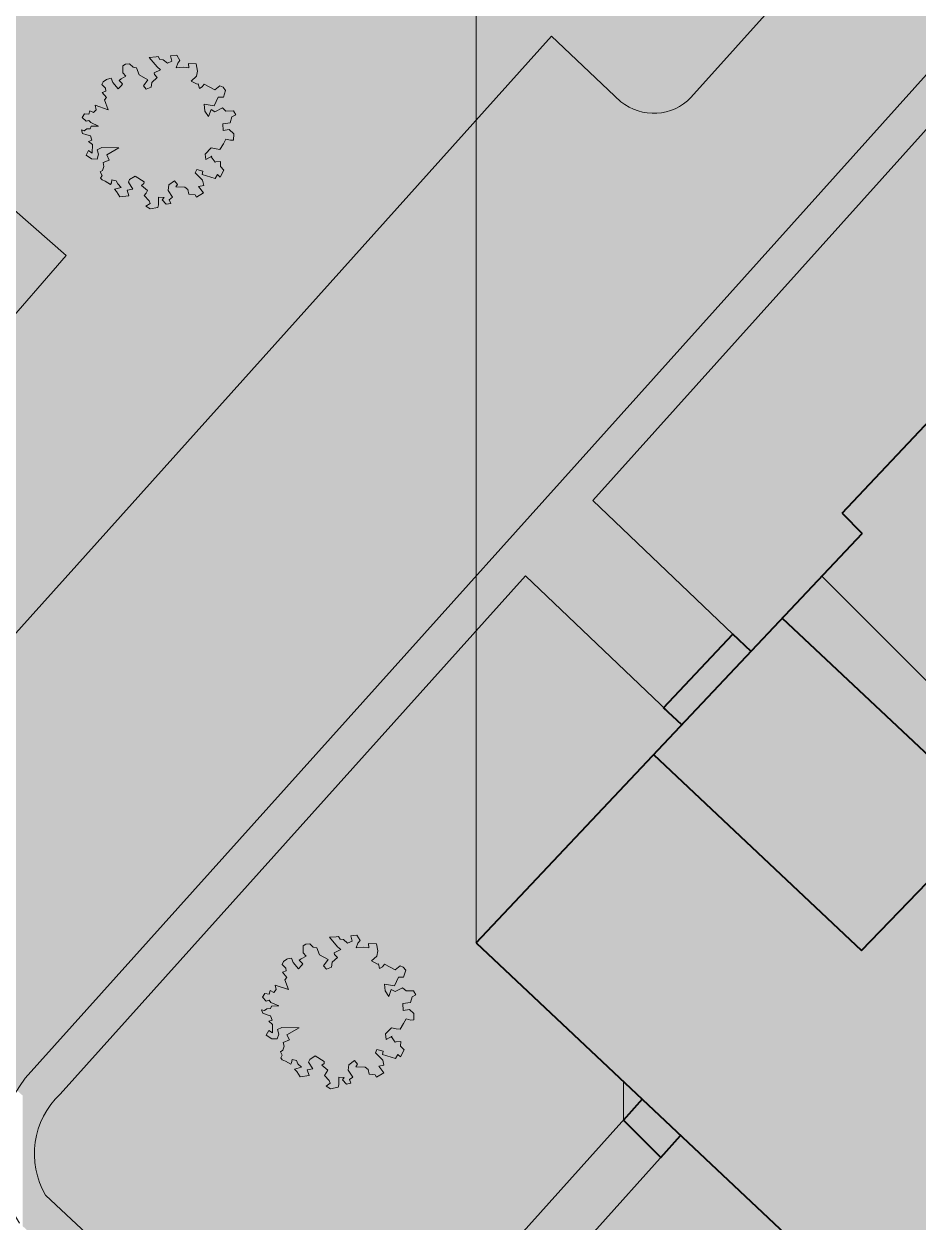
# Model space of a CAD drawing. Header units: millimetres. Extents: x 145836 to 266027, y 108786 to 206069.
# Drawn here: x 169608 to 172898, y 135377 to 139788 of the extents above; entities that cross this region are included whole.
import ezdxf

# ---------------------------------------------------------------- set-up
doc = ezdxf.new("R2010")
doc.units = ezdxf.units.MM
doc.layers.get('0').update_dxf_attribs({"color": 250})

msp = doc.modelspace()

# ---------------------------------------------------------------- hatches: boundary and pattern name
at = {"lineweight": 13}
h = msp.add_hatch(color=252, dxfattribs=at)
h.paths.add_polyline_path([(172641.8, 140673.9), (174347.7, 139086.1), (174347.7, 140877.2), (173444, 141728.7), (171995.6, 141533.1), (171995.6, 141067.4), (171740.4, 141307.8), (171489, 140730.8), (172165, 140822, -0.287312)])
h.paths.add_polyline_path([(173444, 141728.7), (173039.9, 142109.5), (171995.6, 141578.7), (171995.6, 141533.1)])
h.paths.add_polyline_path([(171489, 140730.8), (171272.5, 140233.9), (171272.5, 140117.7), (172324.8, 140259.6, -0.722331), (172478.2, 139980.5), (172071.6, 139527.2, -0.452865), (171785.2, 139520.3), (171549.1, 139742.8), (171272.5, 139434.4), (171272.5, 137755.7), (173005, 139687.3, -0.370887), (173212, 139654.5), (174347.7, 138596.2), (174347.7, 139086.1), (172641.8, 140673.9, -0.00065), (172642.6, 140673, 0.288015), (172165, 140822)])
h.paths.add_polyline_path([(171272.5, 140117.7), (171272.5, 139434.4), (171549.1, 139742.8), (171804.8, 139501.8, 0.390675), (172062.7, 139517.3), (172482.1, 139984.9, 0.673111), (172341, 140261.8)], flags=17)
h.paths.add_polyline_path([(173177.3, 139507.6, 0.404429), (173016.1, 139497.7), (171702.2, 138032.8), (172217.1, 137540.7), (172283.8, 137477.9), (172693.1, 137912.4), (172618.9, 137986.6), (172963.5, 138352.3), (174347.7, 137048), (174347.7, 138412.7)])
h.paths.add_polyline_path([(171962.4, 137270.3), (172217.1, 137540.7), (171702.2, 138032.8), (173014.7, 139496, -0.436472), (173185, 139500.5), (174347.7, 138412.7), (174347.7, 138596.2), (173184.5, 139680.1, 0.305524), (173005, 139687.3), (171272.5, 137755.7), (171272.5, 137553.7), (171453.7, 137755.7)])
h.paths.add_polyline_path([(171453.7, 137755.7), (171272.5, 137553.7), (171272.5, 136404.7), (172028.6, 137207.1), (171962, 137269.9), (171962.4, 137270.3)])
at = {"lineweight": 20}
h = msp.add_hatch(color=256, dxfattribs=at)
h.set_gradient(color1=(194, 223, 180), color2=(197, 224, 184), centered=1, one_color=1, tint=0.8)
h.paths.add_polyline_path([(163540.4, 138680.9), (163876.9, 137640.8), (168111.9, 139022.3), (168586.2, 138580.3), (168722.6, 138716.8), (168565.4, 138854.1), (169124.2, 139494.4), (169764, 138935.4), (169205.2, 138295.1), (168763.7, 138680.9), (168626, 138543.2), (168038.6, 137888.3), (169430.7, 136591.1, 0.050246), (169464.5, 136620.6), (169470.8, 136627.6, 0.38277), (169464.5, 136926.9), (169225.4, 137152.2), (171272.5, 139434.4), (171272.5, 140117.7), (163002.8, 139002.1, 0.285443), (162636.5, 138678.4), (162787.3, 138729.7), (162787.3, 138437.3)])
at = {"lineweight": 20, "true_color": 0xbf9e7d}
h = msp.add_hatch(color=33, dxfattribs=at)
h.paths.add_polyline_path([(169764, 138935.4), (169124.2, 139494.4), (168565.4, 138854.1), (169205.2, 138295.1)])
h.paths.add_polyline_path([(168763.7, 138680.9), (168722.6, 138716.8), (168586.2, 138580.3), (168626, 138543.2)], flags=17)
at = {"lineweight": 20}
h = msp.add_hatch(color=254, dxfattribs=at)
h.paths.add_polyline_path([(171272.5, 137755.7), (171272.5, 139434.4), (169225.4, 137152.2), (169464.5, 136926.9, -0.394827), (169464.5, 136620.6), (169149.9, 136269.9), (169582.5, 135862.3, -0.029779), (169613.4, 135906)])
h.paths.add_polyline_path([(163635.3, 137227.7), (163323.1, 137125.8, -0.38277), (163054.9, 137258.8), (162787.3, 138001.9), (162787.3, 136420.3), (163662.4, 133990.2), (164801.1, 133990.2)])
h.paths.add_polyline_path([(166528.4, 133990.2), (166389.3, 133990.2), (165568.1, 133074.7), (165807.2, 132849.4, -0.394827), (165807.2, 132543.1), (165600.4, 132312.6), (165809.8, 131665.4), (166528.4, 132466.6)])
at = {"lineweight": 20, "true_color": 0xfff1c7}
msp.add_hatch(color=254, dxfattribs=at).paths.add_polyline_path([(171952.1, 135614.8), (171814.8, 135752.2), (170709.2, 134522.7), (169688.1, 135475.8, -0.350965), (169742.2, 135847.6), (171272.5, 137553.7), (171272.5, 137755.7), (169613.4, 135906, 0.029779), (169582.5, 135862.3), (169603.6, 135842.4), (169603.6, 135362), (171964, 133165.1, 0.374766), (172218.2, 133187.6), (175713.5, 137084.5, 0.396719), (175675, 137359.3), (174347.7, 138596.2), (174347.7, 138412.7), (175590.5, 137250.2, -0.195134), (175595.2, 137154.6), (174235.6, 135638.8), (173944.2, 135910.5), (173690.5, 135641.2), (173987, 135361.7), (172112.1, 133271.4, -0.357311), (172054.2, 133268.8), (170851.3, 134390)])
at = {"lineweight": 20, "true_color": 0xb5b5b5}
h = msp.add_hatch(color=253, dxfattribs=at)
h.paths.add_polyline_path([(173959.9, 136124.6), (174007.1, 136079.1), (174347.7, 136440.6), (174347.7, 137048), (172963.5, 138352.3), (172618.9, 137986.6), (172693.1, 137912.4), (172544.1, 137754.3), (173169.5, 137128.9), (173169.5, 136874.1), (172690.2, 136377.1), (171925.5, 137097.7), (171272.5, 136404.7), (172570.1, 135182), (173196.9, 135219.3), (173535.2, 135578.3), (173490.7, 135621.4)])
h.paths.add_polyline_path([(173169.5, 136874.1), (172398.9, 137600.2), (171925.5, 137097.7), (172690.2, 136377.1)], flags=16)
at = {"lineweight": 20}
for points in [[(172544.1, 137754.3), (172398.9, 137600.2), (173169.5, 136874.1), (173169.5, 137128.9)], [(172283.8, 137477.9), (172217.1, 137540.7), (171962.4, 137270.3), (172028.6, 137207.1)]]:
    msp.add_hatch(color=252, dxfattribs=at).paths.add_polyline_path(points)
h = msp.add_hatch(color=256, dxfattribs=at)
h.set_gradient(color1=(194, 223, 180), color2=(197, 224, 184), centered=1, one_color=1, tint=0.8)
h.paths.add_polyline_path([(171272.5, 136404.7), (171272.5, 137553.7), (169706.7, 135808.1, 0.302025), (169688.1, 135475.8), (170709.2, 134522.7), (171814.8, 135752.2), (171814.8, 135893.7)])
h.paths.add_polyline_path([(172024.8, 135695.8), (170851.3, 134390), (172054.2, 133268.8, 0.357311), (172112.1, 133271.4), (173987, 135361.7), (173690.5, 135641.2), (173689, 135639.7), (173594, 135732.1), (173490.7, 135621.4), (173535.2, 135578.3), (173196.9, 135219.3), (172570.1, 135182)])
at = {"lineweight": 13}
msp.add_hatch(color=252, dxfattribs=at).paths.add_polyline_path([(171883.7, 135828.8), (171814.8, 135893.7), (171814.8, 135752.2)])
at = {"lineweight": 40, "true_color": 0xb5b5b5}
msp.add_hatch(color=253, dxfattribs=at).paths.add_polyline_path([(171883.7, 135828.8), (171814.8, 135752.2), (171952, 135615), (172024.8, 135695.8)])

# ---------------------------------------------------------------- linework, layer by layer
at = {"color": 252, "lineweight": 9}
msp.add_line((171272.5, 136404.7), (171272.5, 140233.9), dxfattribs=at)
at = {"lineweight": 20}
for p, q in [((172062.7, 139517.3), (172482.1, 139984.9)), ((169225.4, 137152.2), (171549.1, 139742.8)), ((171804.8, 139501.8), (171549.1, 139742.8)), ((169613.4, 135906), (173005, 139687.3)), ((169124.2, 139494.4), (169764, 138935.4)), ((171702.2, 138032.8), (173016.1, 139497.7)), ((169205.2, 138295.1), (169764, 138935.4)), ((172217.1, 137540.7), (171702.2, 138032.8)), ((169742.2, 135847.6), (171453.7, 137755.7)), ((172028.6, 137207.1), (171453.7, 137755.7)), ((170709.2, 134522.7), (171883.7, 135828.8)), ((170851.3, 134390), (172024.8, 135695.8)), ((169688.1, 135475.8), (170709.2, 134522.7))]:
    msp.add_line(p, q, dxfattribs=at)
at = {"lineweight": 13}
for p, q in [((170094.3, 139667.1), (170069.3, 139664.7)), ((170069.3, 139664.7), (170099.1, 139630.2)), ((170102.7, 139668.3), (170094.3, 139667.1)), ((170108.6, 139657.6), (170102.7, 139668.3)), ((170120.5, 139656.4), (170108.6, 139657.6)), ((170136, 139643.3), (170120.5, 139656.4)), ((170170.6, 139673), (170148, 139670.7)), ((170148, 139670.7), (170152.7, 139650.4)), ((170182.5, 139652.8), (170170.6, 139673)), ((169982.3, 139639.7), (169972.8, 139633.8)), ((169972.8, 139633.8), (169972.8, 139607.6)), ((169996.6, 139640.9), (169982.3, 139639.7)), ((170009.7, 139629), (169996.6, 139640.9)), ((170022.8, 139626.6), (170009.7, 139629)), ((170032.4, 139600.4), (170022.8, 139626.6)), ((170111, 139619.5), (170087.2, 139607.6)), ((170099.1, 139630.2), (170111, 139619.5)), ((170152.7, 139650.4), (170136, 139643.3)), ((170168.2, 139626.6), (170174.2, 139643.3)), ((170195.6, 139629), (170168.2, 139626.6)), ((170174.2, 139643.3), (170182.5, 139652.8)), ((170214.7, 139626.6), (170195.6, 139629)), ((170242.1, 139640.9), (170213.5, 139642.1)), ((170213.5, 139642.1), (170214.7, 139626.6)), ((170246.9, 139614.7), (170242.1, 139640.9)), ((170243.3, 139595.7), (170246.9, 139614.7)), ((169900.1, 139575.4), (169895.3, 139564.7)), ((169912, 139583.8), (169900.1, 139575.4)), ((169915.6, 139584.9), (169912, 139583.8)), ((169929.9, 139588.5), (169915.6, 139584.9)), ((169935.8, 139571.8), (169929.9, 139588.5)), ((169954.9, 139549.2), (169935.8, 139571.8)), ((169965.6, 139586.1), (169958.5, 139580.2)), ((169958.5, 139580.2), (169971.6, 139567.1)), ((169983.5, 139595.7), (169965.6, 139586.1)), ((169972.8, 139607.6), (169983.5, 139595.7)), ((170064.5, 139582.6), (170032.4, 139600.4)), ((170047.9, 139559.9), (170064.5, 139582.6)), ((170078.8, 139573), (170076.5, 139555.2)), ((170099.1, 139590.9), (170078.8, 139573)), ((170087.2, 139607.6), (170088.4, 139601.6)), ((170088.4, 139601.6), (170099.1, 139590.9)), ((170224.2, 139577.8), (170243.3, 139595.7)), ((170245.7, 139565.9), (170224.2, 139577.8)), ((169895.3, 139564.7), (169908.4, 139551.6)), ((169909.6, 139540.9), (169896.5, 139536.1)), ((169896.5, 139536.1), (169912, 139517.1)), ((169908.4, 139551.6), (169909.6, 139540.9)), ((169966.8, 139561.1), (169954.9, 139549.2)), ((169971.6, 139567.1), (169966.8, 139561.1)), ((170058.6, 139548), (170047.9, 139559.9)), ((170076.5, 139555.2), (170058.6, 139548)), ((170249.2, 139567.1), (170245.7, 139565.9)), ((170254, 139550.4), (170249.2, 139567.1)), ((170264.7, 139556.4), (170254, 139550.4)), ((170271.9, 139565.9), (170264.7, 139556.4)), ((170311.2, 139545.7), (170271.9, 139565.9)), ((170329.1, 139559.9), (170311.2, 139545.7)), ((170341, 139555.2), (170329.1, 139559.9)), ((170350.5, 139543.3), (170341, 139555.2)), ((170342.2, 139518.3), (170350.5, 139543.3)), ((169918.6, 139472.2), (169869.9, 139488.4)), ((169869.9, 139488.4), (169873.6, 139472.2)), ((169912, 139517.1), (169904.9, 139508.7)), ((169904.9, 139508.7), (169918.6, 139472.2)), ((170274.3, 139467.1), (170271.9, 139492.1)), ((170271.9, 139492.1), (170308.8, 139486.1)), ((170308.8, 139486.1), (170323.1, 139518.3)), ((170323.1, 139518.3), (170342.2, 139518.3)), ((169831.1, 139457.4), (169822.9, 139444)), ((169822.9, 139444), (169837.1, 139429.8)), ((169847.5, 139455.9), (169831.1, 139457.4)), ((169851.2, 139468.5), (169847.5, 139455.9)), ((169864.6, 139461.8), (169851.2, 139468.5)), ((169873.6, 139472.2), (169864.6, 139461.8)), ((170287.4, 139446.8), (170274.3, 139467.1)), ((170296.9, 139473), (170287.4, 139446.8)), ((170311.2, 139464.7), (170296.9, 139473)), ((170338.6, 139479), (170311.2, 139464.7)), ((170351.7, 139467.1), (170338.6, 139479)), ((170379.1, 139468.3), (170351.7, 139467.1)), ((170367.2, 139424.2), (170373.2, 139445.6)), ((170373.2, 139445.6), (170387.5, 139452.8)), ((170387.5, 139452.8), (170379.1, 139468.3)), ((169830.4, 139394.9), (169819.9, 139397.8)), ((169819.9, 139397.8), (169823.7, 139385.2)), ((169839.3, 139401.6), (169830.4, 139394.9)), ((169837.1, 139429.8), (169847.5, 139432.8)), ((169852, 139402.3), (169839.3, 139401.6)), ((169847.5, 139432.8), (169854.2, 139425.4)), ((169855.7, 139411.2), (169852, 139402.3)), ((169854.2, 139425.4), (169882.6, 139412.1)), ((169882.6, 139412.1), (169855.7, 139411.2)), ((170339.8, 139420.6), (170367.2, 139424.2)), ((170341, 139395.6), (170339.8, 139420.6)), ((170363.6, 139399.2), (170341, 139395.6)), ((170380.3, 139383.7), (170363.6, 139399.2)), ((169823.7, 139385.2), (169840.1, 139379.2)), ((169840.1, 139379.2), (169852.7, 139376.3)), ((169858.7, 139359.9), (169846, 139355.4)), ((169846, 139355.4), (169860.2, 139344.3)), ((169852.7, 139376.3), (169858.7, 139359.9)), ((170329.6, 139326.1), (170342.3, 139346.9)), ((170342.3, 139346.9), (170351.2, 139364.1)), ((170351.2, 139364.1), (170368.3, 139359.6)), ((170368.3, 139359.6), (170379.5, 139360.3)), ((170379.5, 139360.3), (170380.3, 139383.7)), ((169846, 139321.7), (169837.1, 139304.6)), ((169837.1, 139304.6), (169857.2, 139291.2)), ((169859.4, 139312.8), (169846, 139321.7)), ((169860.2, 139344.3), (169859.4, 139312.8)), ((169877.3, 139290.4), (169882.5, 139308.3)), ((169878.1, 139324.7), (169894.4, 139332.9)), ((169882.5, 139308.3), (169878.1, 139324.7)), ((169894.4, 139332.9), (169957.9, 139332)), ((169957.9, 139332), (169913.1, 139306.1)), ((169913.1, 139306.1), (169922, 139286.7)), ((170275.2, 139309), (170297.6, 139331.3)), ((170277.5, 139288.9), (170275.2, 139309)), ((170297.6, 139331.3), (170315.5, 139328.3)), ((170315.5, 139328.3), (170329.6, 139326.1)), ((169857.2, 139291.2), (169877.3, 139290.4)), ((169902.6, 139263.7), (169897.4, 139248.8)), ((169922, 139286.7), (169899.6, 139277.8)), ((169899.6, 139277.8), (169902.6, 139263.7)), ((170299.8, 139300.8), (170277.5, 139288.9)), ((170296.8, 139299.3), (170299.8, 139300.8)), ((170311.7, 139278.5), (170296.8, 139299.3)), ((170314.7, 139280), (170311.7, 139278.5)), ((170331.8, 139281.5), (170314.7, 139280)), ((170331.1, 139263.6), (170331.8, 139281.5)), ((170344.5, 139250.2), (170331.1, 139263.6)), ((169897.4, 139248.8), (169889.2, 139243.6)), ((169889.2, 139243.6), (169895.9, 139230.2)), ((169895.9, 139230.2), (169890, 139220.5)), ((169890, 139220.5), (169895.9, 139213.8)), ((169930.2, 139202.6), (169931.7, 139214.6)), ((169931.7, 139214.6), (169948.1, 139210.8)), ((169992.8, 139205.5), (169997.3, 139215.2)), ((169997.3, 139215.2), (170017.4, 139227.8)), ((170017.4, 139227.8), (170050.2, 139207)), ((170238.7, 139239.8), (170244, 139251.7)), ((170254.4, 139223.4), (170238.7, 139239.8)), ((170244, 139251.7), (170267, 139245.7)), ((170265.6, 139212.3), (170254.4, 139223.4)), ((170267, 139245.7), (170264.1, 139233.1)), ((170264.1, 139233.1), (170312.5, 139219)), ((170312.5, 139219), (170320.7, 139233.1)), ((170320.7, 139233.1), (170330.4, 139224.2)), ((170330.4, 139224.2), (170344.5, 139250.2)), ((169895.9, 139213.8), (169907.8, 139209.3)), ((169907.8, 139209.3), (169927.2, 139197.4)), ((169927.2, 139197.4), (169930.2, 139202.6)), ((169965.9, 139186.3), (169941.4, 139179.6)), ((169941.4, 139179.6), (169949.5, 139170.6)), ((169948.1, 139210.8), (169953.3, 139198.9)), ((169949.5, 139170.6), (169961.5, 139151.2)), ((169953.3, 139198.9), (169965.9, 139186.3)), ((169987.6, 139176.5), (170008.5, 139180.2)), ((169994.3, 139155.6), (169987.6, 139176.5)), ((170008.5, 139180.2), (169992.8, 139205.5)), ((170049.4, 139200.3), (170041.2, 139193.6)), ((170041.2, 139193.6), (170062.8, 139175)), ((170050.2, 139207), (170049.4, 139200.3)), ((170062.8, 139175), (170057.6, 139165.3)), ((170138.8, 139175), (170141, 139195.8)), ((170155.2, 139150.4), (170138.8, 139175)), ((170141, 139195.8), (170161.9, 139210.7)), ((170161.9, 139210.7), (170173, 139197.3)), ((170173, 139197.3), (170167.1, 139188.4)), ((170167.1, 139188.4), (170200.6, 139186.9)), ((170200.6, 139186.9), (170211.8, 139178)), ((170211.8, 139178), (170215.5, 139160.8)), ((170250.7, 139189.9), (170270, 139193.7)), ((170269.3, 139166.1), (170250.7, 139189.9)), ((170270, 139193.7), (170265.6, 139212.3)), ((169961.5, 139151.2), (169994.3, 139155.6)), ((170057.6, 139165.3), (170050.9, 139156.4)), ((170050.9, 139156.4), (170068.8, 139137)), ((170072.5, 139127.4), (170056.9, 139116.9)), ((170068.8, 139137), (170072.5, 139127.4)), ((170103.8, 139121.4), (170103.8, 139150.4)), ((170103.8, 139150.4), (170123.9, 139148.9)), ((170123.9, 139148.9), (170117.2, 139140)), ((170117.2, 139140), (170132.1, 139124.4)), ((170132.1, 139124.4), (170148.5, 139127.4)), ((170142.5, 139140.8), (170155.2, 139150.4)), ((170148.5, 139127.4), (170142.5, 139140.8)), ((170215.5, 139160.8), (170237.8, 139158.6)), ((170237.8, 139158.6), (170243.1, 139149.7)), ((170243.1, 139149.7), (170269.3, 139166.1)), ((170056.9, 139116.9), (170073.2, 139107.3)), ((170073.2, 139107.3), (170100.8, 139112.5)), ((170100.8, 139112.5), (170103.8, 139121.4)), ((170645.5, 136400.1), (170635.9, 136394.1)), ((170635.9, 136394.1), (170635.9, 136367.9)), ((170659.8, 136401.3), (170645.5, 136400.1)), ((170672.9, 136389.4), (170659.8, 136401.3)), ((170757.5, 136427.5), (170732.5, 136425.1)), ((170732.5, 136425.1), (170762.2, 136390.6)), ((170765.8, 136428.7), (170757.5, 136427.5)), ((170771.8, 136417.9), (170765.8, 136428.7)), ((170783.7, 136416.8), (170771.8, 136417.9)), ((170799.2, 136403.7), (170783.7, 136416.8)), ((170815.9, 136410.8), (170799.2, 136403.7)), ((170833.7, 136433.4), (170811.1, 136431)), ((170811.1, 136431), (170815.9, 136410.8)), ((170831.4, 136387), (170837.3, 136403.7)), ((170845.7, 136413.2), (170833.7, 136433.4)), ((170837.3, 136403.7), (170845.7, 136413.2)), ((170905.2, 136401.3), (170876.6, 136402.5)), ((170876.6, 136402.5), (170877.8, 136387)), ((170910, 136375.1), (170905.2, 136401.3)), ((170593, 136348.9), (170578.7, 136345.3)), ((170599, 136332.2), (170593, 136348.9)), ((170646.7, 136356), (170628.8, 136346.5)), ((170635.9, 136367.9), (170646.7, 136356)), ((170686, 136387), (170672.9, 136389.4)), ((170695.5, 136360.8), (170686, 136387)), ((170727.7, 136342.9), (170695.5, 136360.8)), ((170762.2, 136351.3), (170742, 136333.4)), ((170774.2, 136379.8), (170750.3, 136367.9)), ((170750.3, 136367.9), (170751.5, 136362)), ((170751.5, 136362), (170762.2, 136351.3)), ((170762.2, 136390.6), (170774.2, 136379.8)), ((170858.8, 136389.4), (170831.4, 136387)), ((170877.8, 136387), (170858.8, 136389.4)), ((170887.4, 136338.2), (170906.4, 136356)), ((170906.4, 136356), (170910, 136375.1)), ((170563.2, 136335.8), (170558.5, 136325.1)), ((170558.5, 136325.1), (170571.6, 136312)), ((170575.2, 136344.1), (170563.2, 136335.8)), ((170571.6, 136312), (170572.8, 136301.3)), ((170578.7, 136345.3), (170575.2, 136344.1)), ((170618.1, 136309.6), (170599, 136332.2)), ((170630, 136321.5), (170618.1, 136309.6)), ((170628.8, 136346.5), (170621.6, 136340.6)), ((170621.6, 136340.6), (170634.7, 136327.5)), ((170634.7, 136327.5), (170630, 136321.5)), ((170711, 136320.3), (170727.7, 136342.9)), ((170721.7, 136308.4), (170711, 136320.3)), ((170739.6, 136315.6), (170721.7, 136308.4)), ((170742, 136333.4), (170739.6, 136315.6)), ((170908.8, 136326.3), (170887.4, 136338.2)), ((170912.4, 136327.5), (170908.8, 136326.3)), ((170917.2, 136310.8), (170912.4, 136327.5)), ((170927.9, 136316.7), (170917.2, 136310.8)), ((170935, 136326.3), (170927.9, 136316.7)), ((170974.4, 136306), (170935, 136326.3)), ((170992.2, 136320.3), (170974.4, 136306)), ((171004.2, 136315.6), (170992.2, 136320.3)), ((171013.7, 136303.7), (171004.2, 136315.6)), ((171005.3, 136278.7), (171013.7, 136303.7)), ((170572.8, 136301.3), (170559.7, 136296.5)), ((170559.7, 136296.5), (170575.2, 136277.5)), ((170575.2, 136277.5), (170568, 136269.1)), ((170568, 136269.1), (170581.7, 136232.5)), ((170972, 136246.5), (170986.3, 136278.7)), ((170986.3, 136278.7), (171005.3, 136278.7)), ((170494.3, 136217.7), (170486.1, 136204.3)), ((170510.7, 136216.3), (170494.3, 136217.7)), ((170514.4, 136228.9), (170510.7, 136216.3)), ((170527.8, 136222.2), (170514.4, 136228.9)), ((170536.7, 136232.6), (170527.8, 136222.2)), ((170581.7, 136232.5), (170533.1, 136248.8)), ((170533.1, 136248.8), (170536.7, 136232.6)), ((170937.4, 136227.5), (170935, 136252.5)), ((170935, 136252.5), (170972, 136246.5)), ((170950.5, 136207.2), (170937.4, 136227.5)), ((170960.1, 136233.4), (170950.5, 136207.2)), ((170974.4, 136225.1), (170960.1, 136233.4)), ((171001.8, 136239.4), (170974.4, 136225.1)), ((171014.9, 136227.5), (171001.8, 136239.4)), ((171042.3, 136228.6), (171014.9, 136227.5)), ((171050.6, 136213.2), (171042.3, 136228.6)), ((170486.1, 136204.3), (170500.2, 136190.2)), ((170500.2, 136190.2), (170510.7, 136193.2)), ((170510.7, 136193.2), (170517.4, 136185.7)), ((170518.8, 136171.6), (170515.1, 136162.7)), ((170517.4, 136185.7), (170545.8, 136172.5)), ((170545.8, 136172.5), (170518.8, 136171.6)), ((171003, 136181), (171030.4, 136184.6)), ((171004.2, 136156), (171003, 136181)), ((171030.4, 136184.6), (171036.3, 136206)), ((171036.3, 136206), (171050.6, 136213.2)), ((170493.5, 136155.2), (170483.1, 136158.2)), ((170483.1, 136158.2), (170486.8, 136145.6)), ((170486.8, 136145.6), (170503.2, 136139.6)), ((170502.5, 136161.9), (170493.5, 136155.2)), ((170515.1, 136162.7), (170502.5, 136161.9)), ((170503.2, 136139.6), (170515.9, 136136.6)), ((170515.9, 136136.6), (170521.8, 136120.3)), ((171026.8, 136159.6), (171004.2, 136156)), ((171043.5, 136144.1), (171026.8, 136159.6)), ((171042.7, 136120.7), (171043.5, 136144.1)), ((170521.8, 136120.3), (170509.2, 136115.8)), ((170509.2, 136115.8), (170523.3, 136104.6)), ((170523.3, 136104.6), (170522.6, 136073.2)), ((170541.2, 136085.1), (170557.6, 136093.2)), ((170545.7, 136068.7), (170541.2, 136085.1)), ((170557.6, 136093.2), (170621, 136092.4)), ((170621, 136092.4), (170576.2, 136066.5)), ((170938.4, 136069.4), (170960.7, 136091.7)), ((170960.7, 136091.7), (170978.6, 136088.7)), ((170978.6, 136088.7), (170992.8, 136086.5)), ((170992.8, 136086.5), (171005.4, 136107.3)), ((171005.4, 136107.3), (171014.4, 136124.4)), ((171014.4, 136124.4), (171031.5, 136120)), ((171031.5, 136120), (171042.7, 136120.7)), ((170509.2, 136082.1), (170500.2, 136065)), ((170500.2, 136065), (170520.3, 136051.6)), ((170522.6, 136073.2), (170509.2, 136082.1)), ((170520.3, 136051.6), (170540.5, 136050.8)), ((170540.5, 136050.8), (170545.7, 136068.7)), ((170585.1, 136047.1), (170562.8, 136038.2)), ((170576.2, 136066.5), (170585.1, 136047.1)), ((170940.6, 136049.3), (170938.4, 136069.4)), ((170963, 136061.2), (170940.6, 136049.3)), ((170960, 136059.7), (170963, 136061.2)), ((170974.9, 136038.9), (170960, 136059.7)), ((170977.9, 136040.4), (170974.9, 136038.9)), ((170995, 136041.8), (170977.9, 136040.4)), ((170994.2, 136024), (170995, 136041.8)), ((170560.6, 136009.2), (170552.4, 136004)), ((170552.4, 136004), (170559.1, 135990.6)), ((170565.8, 136024), (170560.6, 136009.2)), ((170562.8, 136038.2), (170565.8, 136024)), ((170901.9, 136000.2), (170907.1, 136012.1)), ((170917.5, 135983.8), (170901.9, 136000.2)), ((170907.1, 136012.1), (170930.2, 136006.1)), ((170930.2, 136006.1), (170927.2, 135993.5)), ((170993.5, 135984.6), (171007.7, 136010.6)), ((171007.7, 136010.6), (170994.2, 136024)), ((170559.1, 135990.6), (170553.1, 135980.9)), ((170553.1, 135980.9), (170559.1, 135974.2)), ((170559.1, 135974.2), (170571, 135969.7)), ((170571, 135969.7), (170590.4, 135957.8)), ((170590.4, 135957.8), (170593.3, 135963)), ((170593.3, 135963), (170594.8, 135974.9)), ((170594.8, 135974.9), (170611.2, 135971.2)), ((170611.2, 135971.2), (170616.4, 135959.3)), ((170616.4, 135959.3), (170629.1, 135946.7)), ((170656, 135965.9), (170660.4, 135975.5)), ((170671.6, 135940.6), (170656, 135965.9)), ((170660.4, 135975.5), (170680.5, 135988.2)), ((170680.5, 135988.2), (170713.3, 135967.4)), ((170712.6, 135960.7), (170704.4, 135954)), ((170704.4, 135954), (170726, 135935.4)), ((170713.3, 135967.4), (170712.6, 135960.7)), ((170801.9, 135935.4), (170804.2, 135956.2)), ((170804.2, 135956.2), (170825, 135971.1)), ((170825, 135971.1), (170836.2, 135957.7)), ((170836.2, 135957.7), (170830.2, 135948.8)), ((170913.8, 135950.3), (170933.2, 135954)), ((170932.4, 135926.5), (170913.8, 135950.3)), ((170928.7, 135972.6), (170917.5, 135983.8)), ((170927.2, 135993.5), (170975.6, 135979.3)), ((170933.2, 135954), (170928.7, 135972.6)), ((170975.6, 135979.3), (170983.8, 135993.5)), ((170983.8, 135993.5), (170993.5, 135984.6)), ((170629.1, 135946.7), (170604.5, 135940)), ((170604.5, 135940), (170612.7, 135931)), ((170612.7, 135931), (170624.7, 135911.6)), ((170624.7, 135911.6), (170657.5, 135916)), ((170650.7, 135936.9), (170671.6, 135940.6)), ((170657.5, 135916), (170650.7, 135936.9)), ((170720.8, 135925.7), (170714.1, 135916.8)), ((170714.1, 135916.8), (170731.9, 135897.4)), ((170726, 135935.4), (170720.8, 135925.7)), ((170766.9, 135881.8), (170766.9, 135910.8)), ((170766.9, 135910.8), (170787, 135909.3)), ((170787, 135909.3), (170780.3, 135900.4)), ((170818.3, 135910.8), (170801.9, 135935.4)), ((170805.7, 135901.1), (170818.3, 135910.8)), ((170830.2, 135948.8), (170863.8, 135947.3)), ((170863.8, 135947.3), (170874.9, 135938.3)), ((170874.9, 135938.3), (170878.7, 135921.2)), ((170878.7, 135921.2), (170901, 135919)), ((170901, 135919), (170906.2, 135910.1)), ((170906.2, 135910.1), (170932.4, 135926.5)), ((170735.7, 135887.7), (170720, 135877.3)), ((170720, 135877.3), (170736.4, 135867.6)), ((170731.9, 135897.4), (170735.7, 135887.7)), ((170736.4, 135867.6), (170764, 135872.9)), ((170764, 135872.9), (170766.9, 135881.8)), ((170780.3, 135900.4), (170795.2, 135884.8)), ((170795.2, 135884.8), (170811.6, 135887.7)), ((170811.6, 135887.7), (170805.7, 135901.1))]:
    msp.add_line(p, q, dxfattribs=at)
at = {"lineweight": 40}
for p, q in [((172618.9, 137986.6), (172963.5, 138352.3)), ((172618.9, 137986.6), (172693.1, 137912.4)), ((171272.5, 136404.7), (172693.1, 137912.4)), ((172398.9, 137600.2), (173169.5, 136874.1)), ((171962, 137269.9), (172217.1, 137540.7)), ((172283.8, 137477.9), (172217.1, 137540.7)), ((172028.6, 137207.1), (171962, 137269.9)), ((171925.5, 137097.7), (172690.2, 136377.1)), ((172690.2, 136377.1), (173169.5, 136874.1)), ((171272.5, 136404.7), (172570.1, 135182)), ((171883.7, 135828.8), (171814.8, 135752.2)), ((171814.8, 135752.2), (171952, 135615)), ((171952, 135615), (172024.8, 135695.8))]:
    msp.add_line(p, q, dxfattribs=at)
at = {"color": 252, "lineweight": 20}
for p, q in [((173169.5, 137128.9), (172544.1, 137754.3)), ((171814.8, 135752.2), (171814.8, 135893.7))]:
    msp.add_line(p, q, dxfattribs=at)
at = {"lineweight": 20}
for centre, radius, start, end in [((171925.4, 139649.4), 190.6, 230.7603, 316.1176), ((169964.8, 135625), 449.9, 141.3495, 214.1695), ((169947.3, 135627.9), 300.5, 133.042, 210.3991)]:
    msp.add_arc(centre, radius, start, end, dxfattribs=at)

doc.saveas('drawing.dxf')
